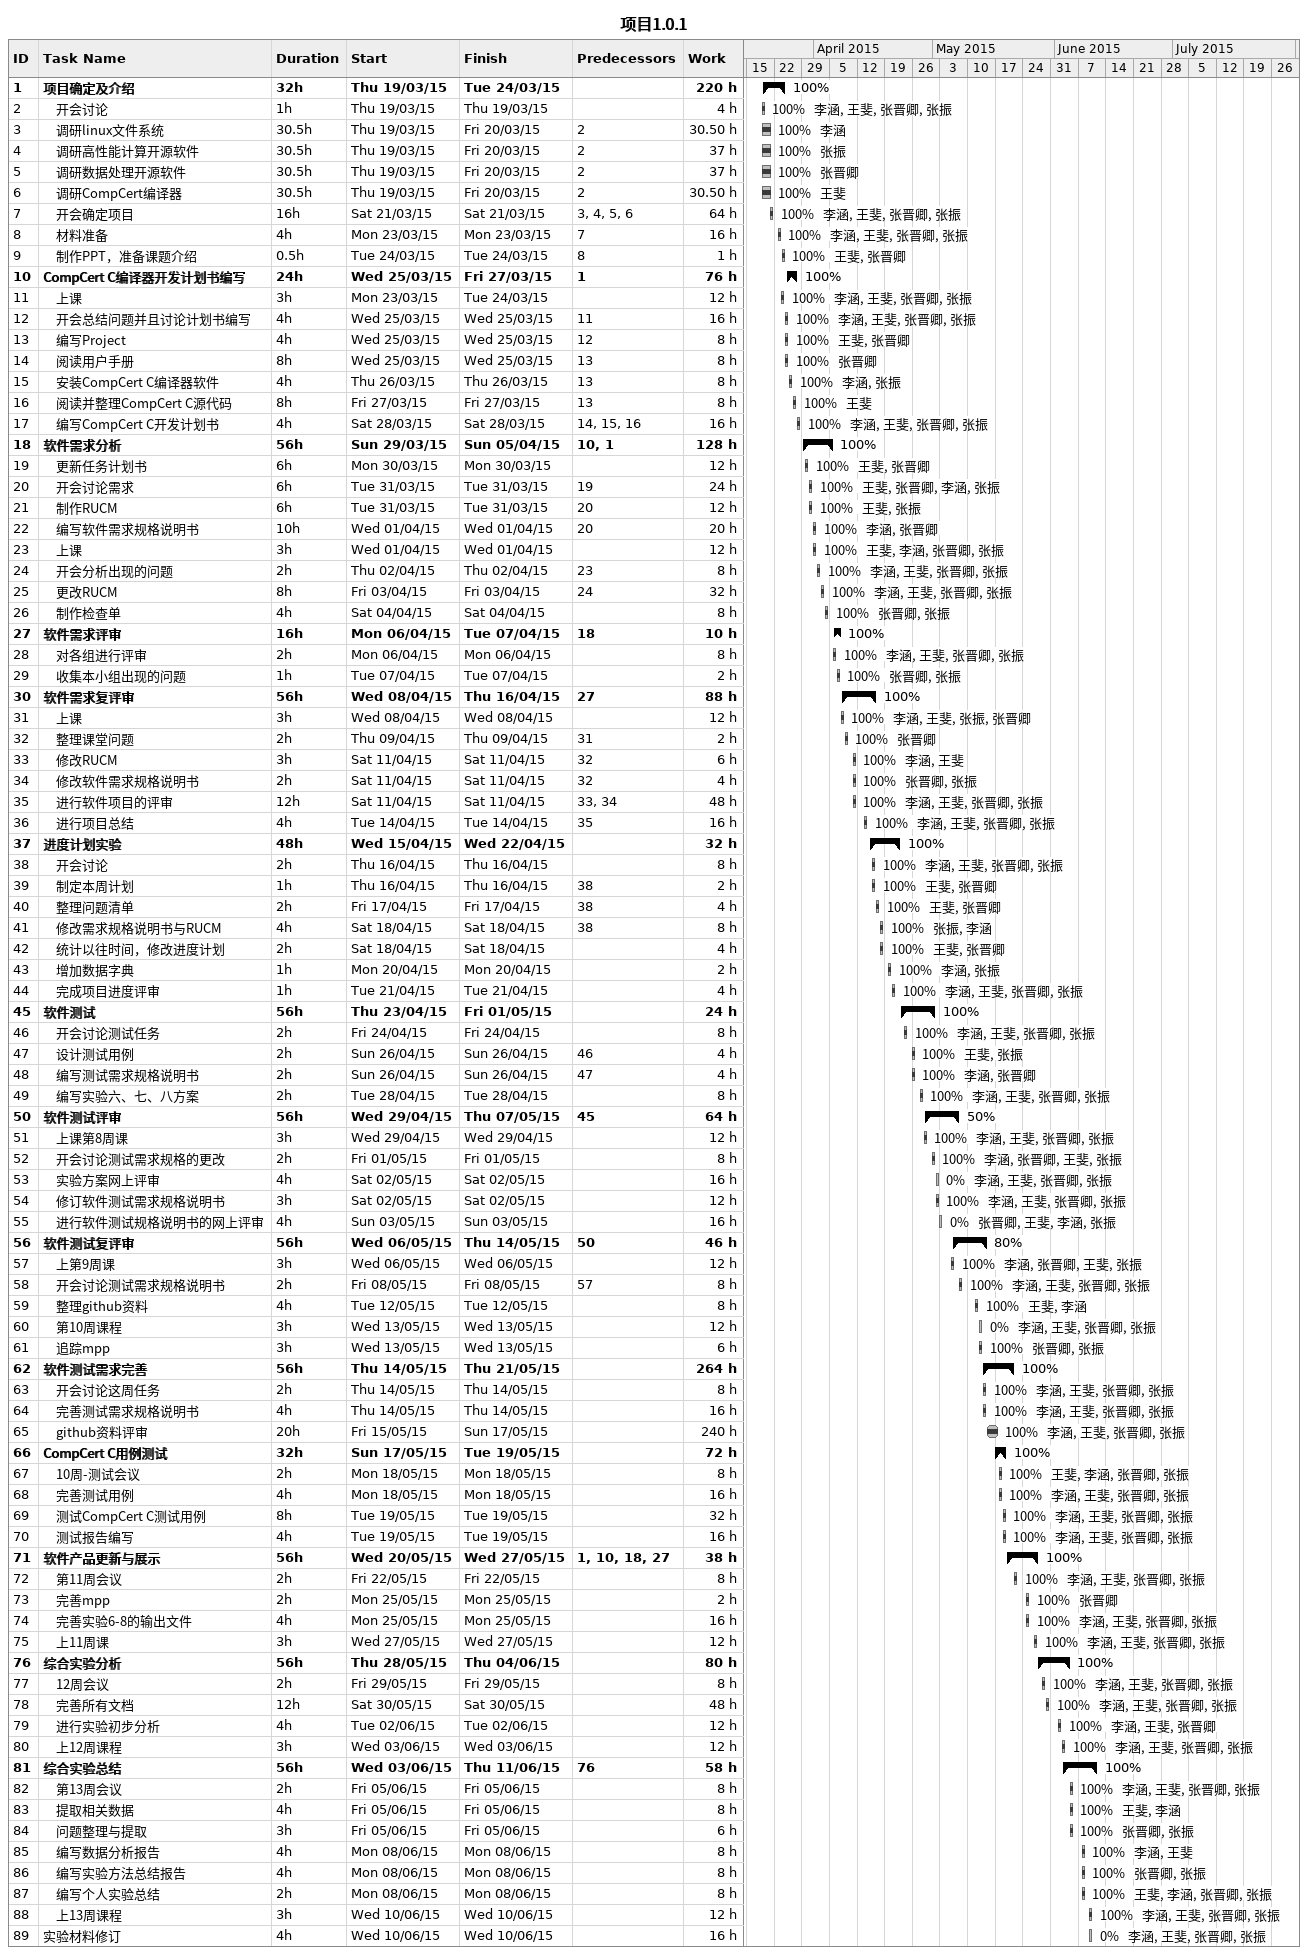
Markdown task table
项目1.0.1

| ID | Level | Task | Duration | Start | Finish | Predecessors | Resources | % complete | Work (h) |
|---|---|---|---|---|---|---|---|---|---|
| 1 | 1 | **项目确定及介绍** | 32h | 2015-03-19 | 2015-03-24 |  |  | 100 | 220 |
| 2 | 2 | 开会讨论 | 1h | 2015-03-19 | 2015-03-19 |  | 李涵, 王斐, 张晋卿, 张振 | 100 | 4 |
| 3 | 2 | 调研linux文件系统 | 30.5h | 2015-03-19 | 2015-03-20 | 2 | 李涵 | 100 | 30.50 |
| 4 | 2 | 调研高性能计算开源软件 | 30.5h | 2015-03-19 | 2015-03-20 | 2 | 张振 | 100 | 37 |
| 5 | 2 | 调研数据处理开源软件 | 30.5h | 2015-03-19 | 2015-03-20 | 2 | 张晋卿 | 100 | 37 |
| 6 | 2 | 调研CompCert编译器 | 30.5h | 2015-03-19 | 2015-03-20 | 2 | 王斐 | 100 | 30.50 |
| 7 | 2 | 开会确定项目 | 16h | 2015-03-21 | 2015-03-21 | 3, 4, 5, 6 | 李涵, 王斐, 张晋卿, 张振 | 100 | 64 |
| 8 | 2 | 材料准备 | 4h | 2015-03-23 | 2015-03-23 | 7 | 李涵, 王斐, 张晋卿, 张振 | 100 | 16 |
| 9 | 2 | 制作PPT，准备课题介绍 | 0.5h | 2015-03-24 | 2015-03-24 | 8 | 王斐, 张晋卿 | 100 | 1 |
| 10 | 1 | **CompCert C编译器开发计划书编写** | 24h | 2015-03-25 | 2015-03-27 | 1 |  | 100 | 76 |
| 11 | 2 | 上课 | 3h | 2015-03-23 | 2015-03-24 |  | 李涵, 王斐, 张晋卿, 张振 | 100 | 12 |
| 12 | 2 | 开会总结问题并且讨论计划书编写 | 4h | 2015-03-25 | 2015-03-25 | 11 | 李涵, 王斐, 张晋卿, 张振 | 100 | 16 |
| 13 | 2 | 编写Project | 4h | 2015-03-25 | 2015-03-25 | 12 | 王斐, 张晋卿 | 100 | 8 |
| 14 | 2 | 阅读用户手册 | 8h | 2015-03-25 | 2015-03-25 | 13 | 张晋卿 | 100 | 8 |
| 15 | 2 | 安装CompCert C编译器软件 | 4h | 2015-03-26 | 2015-03-26 | 13 | 李涵, 张振 | 100 | 8 |
| 16 | 2 | 阅读并整理CompCert C源代码 | 8h | 2015-03-27 | 2015-03-27 | 13 | 王斐 | 100 | 8 |
| 17 | 2 | 编写CompCert C开发计划书 | 4h | 2015-03-28 | 2015-03-28 | 14, 15, 16 | 李涵, 王斐, 张晋卿, 张振 | 100 | 16 |
| 18 | 1 | **软件需求分析** | 56h | 2015-03-29 | 2015-04-05 | 10, 1 |  | 100 | 128 |
| 19 | 2 | 更新任务计划书 | 6h | 2015-03-30 | 2015-03-30 |  | 王斐, 张晋卿 | 100 | 12 |
| 20 | 2 | 开会讨论需求 | 6h | 2015-03-31 | 2015-03-31 | 19 | 王斐, 张晋卿, 李涵, 张振 | 100 | 24 |
| 21 | 2 | 制作RUCM | 6h | 2015-03-31 | 2015-03-31 | 20 | 王斐, 张振 | 100 | 12 |
| 22 | 2 | 编写软件需求规格说明书 | 10h | 2015-04-01 | 2015-04-01 | 20 | 李涵, 张晋卿 | 100 | 20 |
| 23 | 2 | 上课 | 3h | 2015-04-01 | 2015-04-01 |  | 王斐, 李涵, 张晋卿, 张振 | 100 | 12 |
| 24 | 2 | 开会分析出现的问题 | 2h | 2015-04-02 | 2015-04-02 | 23 | 李涵, 王斐, 张晋卿, 张振 | 100 | 8 |
| 25 | 2 | 更改RUCM | 8h | 2015-04-03 | 2015-04-03 | 24 | 李涵, 王斐, 张晋卿, 张振 | 100 | 32 |
| 26 | 2 | 制作检查单 | 4h | 2015-04-04 | 2015-04-04 |  | 张晋卿, 张振 | 100 | 8 |
| 27 | 1 | **软件需求评审** | 16h | 2015-04-06 | 2015-04-07 | 18 |  | 100 | 10 |
| 28 | 2 | 对各组进行评审 | 2h | 2015-04-06 | 2015-04-06 |  | 李涵, 王斐, 张晋卿, 张振 | 100 | 8 |
| 29 | 2 | 收集本小组出现的问题 | 1h | 2015-04-07 | 2015-04-07 |  | 张晋卿, 张振 | 100 | 2 |
| 30 | 1 | **软件需求复评审** | 56h | 2015-04-08 | 2015-04-16 | 27 |  | 100 | 88 |
| 31 | 2 | 上课 | 3h | 2015-04-08 | 2015-04-08 |  | 李涵, 王斐, 张振, 张晋卿 | 100 | 12 |
| 32 | 2 | 整理课堂问题 | 2h | 2015-04-09 | 2015-04-09 | 31 | 张晋卿 | 100 | 2 |
| 33 | 2 | 修改RUCM | 3h | 2015-04-11 | 2015-04-11 | 32 | 李涵, 王斐 | 100 | 6 |
| 34 | 2 | 修改软件需求规格说明书 | 2h | 2015-04-11 | 2015-04-11 | 32 | 张晋卿, 张振 | 100 | 4 |
| 35 | 2 | 进行软件项目的评审 | 12h | 2015-04-11 | 2015-04-11 | 33, 34 | 李涵, 王斐, 张晋卿, 张振 | 100 | 48 |
| 36 | 2 | 进行项目总结 | 4h | 2015-04-14 | 2015-04-14 | 35 | 李涵, 王斐, 张晋卿, 张振 | 100 | 16 |
| 37 | 1 | **进度计划实验** | 48h | 2015-04-15 | 2015-04-22 |  |  | 100 | 32 |
| 38 | 2 | 开会讨论 | 2h | 2015-04-16 | 2015-04-16 |  | 李涵, 王斐, 张晋卿, 张振 | 100 | 8 |
| 39 | 2 | 制定本周计划 | 1h | 2015-04-16 | 2015-04-16 | 38 | 王斐, 张晋卿 | 100 | 2 |
| 40 | 2 | 整理问题清单 | 2h | 2015-04-17 | 2015-04-17 | 38 | 王斐, 张晋卿 | 100 | 4 |
| 41 | 2 | 修改需求规格说明书与RUCM | 4h | 2015-04-18 | 2015-04-18 | 38 | 张振, 李涵 | 100 | 8 |
| 42 | 2 | 统计以往时间，修改进度计划 | 2h | 2015-04-18 | 2015-04-18 |  | 王斐, 张晋卿 | 100 | 4 |
| 43 | 2 | 增加数据字典 | 1h | 2015-04-20 | 2015-04-20 |  | 李涵, 张振 | 100 | 2 |
| 44 | 2 | 完成项目进度评审 | 1h | 2015-04-21 | 2015-04-21 |  | 李涵, 王斐, 张晋卿, 张振 | 100 | 4 |
| 45 | 1 | **软件测试** | 56h | 2015-04-23 | 2015-05-01 |  |  | 100 | 24 |
| 46 | 2 | 开会讨论测试任务 | 2h | 2015-04-24 | 2015-04-24 |  | 李涵, 王斐, 张晋卿, 张振 | 100 | 8 |
| 47 | 2 | 设计测试用例 | 2h | 2015-04-26 | 2015-04-26 | 46 | 王斐, 张振 | 100 | 4 |
| 48 | 2 | 编写测试需求规格说明书 | 2h | 2015-04-26 | 2015-04-26 | 47 | 李涵, 张晋卿 | 100 | 4 |
| 49 | 2 | 编写实验六、七、八方案 | 2h | 2015-04-28 | 2015-04-28 |  | 李涵, 王斐, 张晋卿, 张振 | 100 | 8 |
| 50 | 1 | **软件测试评审** | 56h | 2015-04-29 | 2015-05-07 | 45 |  | 50 | 64 |
| 51 | 2 | 上课第8周课 | 3h | 2015-04-29 | 2015-04-29 |  | 李涵, 王斐, 张晋卿, 张振 | 100 | 12 |
| 52 | 2 | 开会讨论测试需求规格的更改 | 2h | 2015-05-01 | 2015-05-01 |  | 李涵, 张晋卿, 王斐, 张振 | 100 | 8 |
| 53 | 2 | 实验方案网上评审 | 4h | 2015-05-02 | 2015-05-02 |  | 李涵, 王斐, 张晋卿, 张振 | 0 | 16 |
| 54 | 2 | 修订软件测试需求规格说明书 | 3h | 2015-05-02 | 2015-05-02 |  | 李涵, 王斐, 张晋卿, 张振 | 100 | 12 |
| 55 | 2 | 进行软件测试规格说明书的网上评审 | 4h | 2015-05-03 | 2015-05-03 |  | 张晋卿, 王斐, 李涵, 张振 | 0 | 16 |
| 56 | 1 | **软件测试复评审** | 56h | 2015-05-06 | 2015-05-14 | 50 |  | 80 | 46 |
| 57 | 2 | 上第9周课 | 3h | 2015-05-06 | 2015-05-06 |  | 李涵, 张晋卿, 王斐, 张振 | 100 | 12 |
| 58 | 2 | 开会讨论测试需求规格说明书 | 2h | 2015-05-08 | 2015-05-08 | 57 | 李涵, 王斐, 张晋卿, 张振 | 100 | 8 |
| 59 | 2 | 整理github资料 | 4h | 2015-05-12 | 2015-05-12 |  | 王斐, 李涵 | 100 | 8 |
| 60 | 2 | 第10周课程 | 3h | 2015-05-13 | 2015-05-13 |  | 李涵, 王斐, 张晋卿, 张振 | 0 | 12 |
| 61 | 2 | 追踪mpp | 3h | 2015-05-13 | 2015-05-13 |  | 张晋卿, 张振 | 100 | 6 |
| 62 | 1 | **软件测试需求完善** | 56h | 2015-05-14 | 2015-05-21 |  |  | 100 | 264 |
| 63 | 2 | 开会讨论这周任务 | 2h | 2015-05-14 | 2015-05-14 |  | 李涵, 王斐, 张晋卿, 张振 | 100 | 8 |
| 64 | 2 | 完善测试需求规格说明书 | 4h | 2015-05-14 | 2015-05-14 |  | 李涵, 王斐, 张晋卿, 张振 | 100 | 16 |
| 65 | 2 | github资料评审 | 20h | 2015-05-15 | 2015-05-17 |  | 李涵, 王斐, 张晋卿, 张振 | 100 | 240 |
| 66 | 1 | **CompCert C用例测试** | 32h | 2015-05-17 | 2015-05-19 |  |  | 100 | 72 |
| 67 | 2 | 10周-测试会议 | 2h | 2015-05-18 | 2015-05-18 |  | 王斐, 李涵, 张晋卿, 张振 | 100 | 8 |
| 68 | 2 | 完善测试用例 | 4h | 2015-05-18 | 2015-05-18 |  | 李涵, 王斐, 张晋卿, 张振 | 100 | 16 |
| 69 | 2 | 测试CompCert C测试用例 | 8h | 2015-05-19 | 2015-05-19 |  | 李涵, 王斐, 张晋卿, 张振 | 100 | 32 |
| 70 | 2 | 测试报告编写 | 4h | 2015-05-19 | 2015-05-19 |  | 李涵, 王斐, 张晋卿, 张振 | 100 | 16 |
| 71 | 1 | **软件产品更新与展示** | 56h | 2015-05-20 | 2015-05-27 | 1, 10, 18, 27 |  | 100 | 38 |
| 72 | 2 | 第11周会议 | 2h | 2015-05-22 | 2015-05-22 |  | 李涵, 王斐, 张晋卿, 张振 | 100 | 8 |
| 73 | 2 | 完善mpp | 2h | 2015-05-25 | 2015-05-25 |  | 张晋卿 | 100 | 2 |
| 74 | 2 | 完善实验6-8的输出文件 | 4h | 2015-05-25 | 2015-05-25 |  | 李涵, 王斐, 张晋卿, 张振 | 100 | 16 |
| 75 | 2 | 上11周课 | 3h | 2015-05-27 | 2015-05-27 |  | 李涵, 王斐, 张晋卿, 张振 | 100 | 12 |
| 76 | 1 | **综合实验分析** | 56h | 2015-05-28 | 2015-06-04 |  |  | 100 | 80 |
| 77 | 2 | 12周会议 | 2h | 2015-05-29 | 2015-05-29 |  | 李涵, 王斐, 张晋卿, 张振 | 100 | 8 |
| 78 | 2 | 完善所有文档 | 12h | 2015-05-30 | 2015-05-30 |  | 李涵, 王斐, 张晋卿, 张振 | 100 | 48 |
| 79 | 2 | 进行实验初步分析 | 4h | 2015-06-02 | 2015-06-02 |  | 李涵, 王斐, 张晋卿 | 100 | 12 |
| 80 | 2 | 上12周课程 | 3h | 2015-06-03 | 2015-06-03 |  | 李涵, 王斐, 张晋卿, 张振 | 100 | 12 |
| 81 | 1 | **综合实验总结** | 56h | 2015-06-03 | 2015-06-11 | 76 |  | 100 | 58 |
| 82 | 2 | 第13周会议 | 2h | 2015-06-05 | 2015-06-05 |  | 李涵, 王斐, 张晋卿, 张振 | 100 | 8 |
| 83 | 2 | 提取相关数据 | 4h | 2015-06-05 | 2015-06-05 |  | 王斐, 李涵 | 100 | 8 |
| 84 | 2 | 问题整理与提取 | 3h | 2015-06-05 | 2015-06-05 |  | 张晋卿, 张振 | 100 | 6 |
| 85 | 2 | 编写数据分析报告 | 4h | 2015-06-08 | 2015-06-08 |  | 李涵, 王斐 | 100 | 8 |
| 86 | 2 | 编写实验方法总结报告 | 4h | 2015-06-08 | 2015-06-08 |  | 张晋卿, 张振 | 100 | 8 |
| 87 | 2 | 编写个人实验总结 | 2h | 2015-06-08 | 2015-06-08 |  | 王斐, 李涵, 张晋卿, 张振 | 100 | 8 |
| 88 | 2 | 上13周课程 | 3h | 2015-06-10 | 2015-06-10 |  | 李涵, 王斐, 张晋卿, 张振 | 100 | 12 |
| 89 | 1 | 实验材料修订 | 4h | 2015-06-10 | 2015-06-10 |  | 李涵, 王斐, 张晋卿, 张振 | 0 | 16 |
